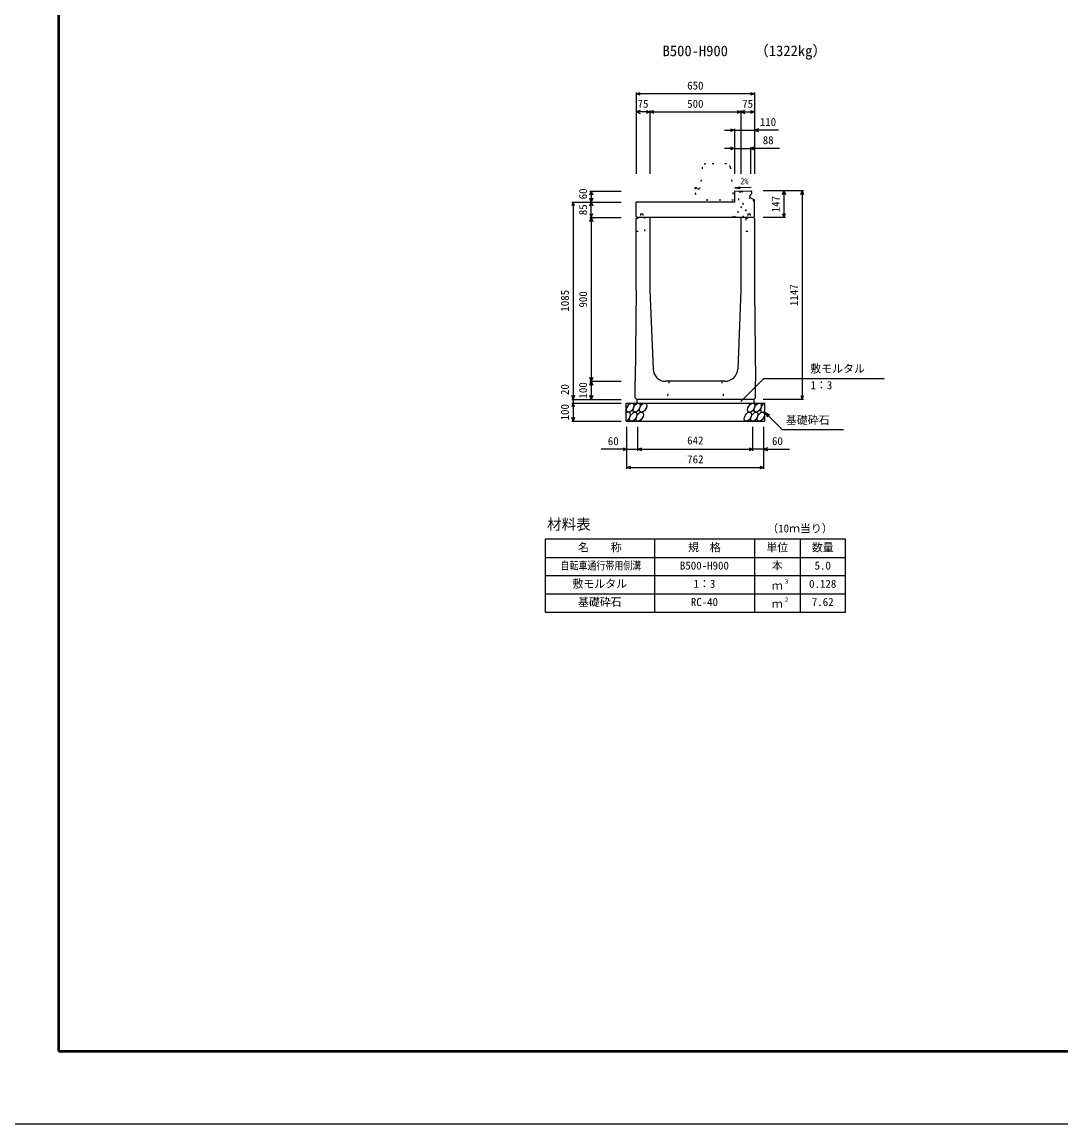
# Model space of a CAD drawing. Units: millimetres, scale not verified. Extents: x -12600 to 12600, y -5940 to 5940.
# Drawn here: x -4000 to 1709, y -5940 to 116 of the extents above; entities that cross this region are included whole.
import ezdxf
from ezdxf.enums import TextEntityAlignment as Align

# ---------------------------------------------------------------- set-up
doc = ezdxf.new("R2010")
doc.units = ezdxf.units.MM
doc.header["$LTSCALE"] = 40
doc.linetypes.add('DOTTED', pattern=[1.75, 0.25, -1.5])
for name, color, linetype, lineweight in [('0-0_DIM', 7, 'Continuous', 25), ('0-1_Defpoints', 5, 'Continuous', 25), ('0-2_HATCH', 6, 'Continuous', 25), ('0-3_HYO', 3, 'Continuous', 25), ('0-4_HYO2', 4, 'Continuous', 25), ('0-5_OUTLINE', 3, 'Continuous', 25), ('0-6_OUTLINE2', 4, 'DOTTED', 25), ('0-7_TXT', 7, 'Continuous', 25), ('0-8_WAKU', 3, 'Continuous', 25)]:
    doc.layers.add(name, color=color, linetype=linetype, lineweight=lineweight)
doc.styles.add('ＭＳ ゴシック', font='')
doc.styles.get('ＭＳ ゴシック').set_extended_font_data('MS Gothic')

msp = doc.modelspace()

# ---------------------------------------------------------------- linework, layer by layer
at = {"layer": '0-0_DIM'}
for p, q in [((-625, -271.04), (-625, -718.54)), ((25, -278.54), (-625, -278.54)), ((25, -271.04), (25, -718.54)), ((-550, -378.54), (-625, -378.54)), ((-550, -371.04), (-550, -718.54)), ((-550, -378.54), (-50, -378.54)), ((-50, -371.04), (-50, -718.54)), ((-50, -378.54), (25, -378.54)), ((-140, -478.54), (-85, -478.54)), ((-85, -471.04), (-85, -718.54)), ((-85, -478.54), (25, -478.54)), ((156.52, -478.54), (25, -478.54)), ((-85, -578.54), (-140, -578.54)), ((-85, -578.54), (3, -578.54)), ((3, -571.04), (3, -718.54)), ((161.78, -578.54), (3, -578.54)), ((-879.5, -813.54), (-707, -813.54)), ((-872, -813.54), (-872, -873.54)), ((294.5, -811.54), (72, -811.54)), ((187, -811.54), (187, -958.54)), ((287, -811.54), (287, -1958.54)), ((-979.5, -873.54), (-707, -873.54)), ((-972, -873.54), (-972, -1958.54)), ((-872, -958.54), (-872, -873.54)), ((-879.5, -958.54), (-707, -958.54)), ((-872, -958.54), (-872, -1858.54)), ((194.5, -958.54), (72, -958.54)), ((-879.5, -1858.54), (-707, -1858.54)), ((-872, -1858.54), (-872, -1958.54)), ((-50.23, -1969.35), (76, -1843.11)), ((76, -1843.11), (737.46, -1843.11)), ((-979.5, -1958.54), (-707, -1958.54)), ((-979.5, -1978.54), (-707, -1978.54)), ((-972, -1958.54), (-972, -1978.54)), ((-972, -1978.54), (-972, -2078.54)), ((294.5, -1958.54), (72, -1958.54)), ((81, -2028.54), (176.76, -2124.29)), ((81, -2028.54), (106.98, -2043.54)), ((81, -2028.54), (96, -2054.52)), ((-979.5, -2078.54), (-707, -2078.54)), ((-676, -2339.9), (-676, -2108.54)), ((-616, -2239.9), (-616, -2108.54)), ((16, -2239.9), (16, -2108.54)), ((76, -2339.9), (76, -2108.54)), ((176.76, -2124.29), (514.31, -2124.29)), ((-676, -2232.4), (-817.79, -2232.4)), ((-676, -2232.4), (-616, -2232.4)), ((-616, -2232.4), (16, -2232.4)), ((76, -2232.4), (16, -2232.4)), ((76, -2232.4), (217.79, -2232.4)), ((-676, -2332.4), (76, -2332.4))]:
    msp.add_line(p, q, dxfattribs=at)
for points in [[(-603.86, -286.23), (-625, -278.54), (-603.86, -270.84)], [(3.86, -270.84), (25, -278.54), (3.86, -286.23)], [(-603.86, -370.84), (-625, -378.54), (-603.86, -386.23)], [(-571.14, -370.84), (-550, -378.54), (-571.14, -386.23)], [(-528.86, -386.23), (-550, -378.54), (-528.86, -370.84)], [(-71.14, -370.84), (-50, -378.54), (-71.14, -386.23)], [(-28.86, -370.84), (-50, -378.54), (-28.86, -386.23)], [(3.86, -370.84), (25, -378.54), (3.86, -386.23)], [(-106.14, -470.84), (-85, -478.54), (-106.14, -486.23)], [(46.14, -470.84), (25, -478.54), (46.14, -486.23)], [(-106.14, -570.84), (-85, -578.54), (-106.14, -586.23)], [(24.14, -570.84), (3, -578.54), (24.14, -586.23)], [(-879.7, -834.68), (-872, -813.54), (-864.3, -834.68)], [(179.3, -832.68), (187, -811.54), (194.7, -832.68)], [(279.3, -832.68), (287, -811.54), (294.7, -832.68)], [(-964.3, -894.68), (-972, -873.54), (-979.7, -894.68)], [(-864.3, -852.39), (-872, -873.54), (-879.7, -852.39)], [(-879.7, -894.68), (-872, -873.54), (-864.3, -894.68)], [(-879.7, -937.39), (-872, -958.54), (-864.3, -937.39)], [(-879.7, -979.68), (-872, -958.54), (-864.3, -979.68)], [(179.3, -937.39), (187, -958.54), (194.7, -937.39)], [(-864.3, -1837.39), (-872, -1858.54), (-879.7, -1837.39)], [(-879.7, -1879.68), (-872, -1858.54), (-864.3, -1879.68)], [(-964.3, -1937.39), (-972, -1958.54), (-979.7, -1937.39)], [(-864.3, -1937.39), (-872, -1958.54), (-879.7, -1937.39)], [(279.3, -1937.39), (287, -1958.54), (294.7, -1937.39)], [(-964.3, -1999.68), (-972, -1978.54), (-979.7, -1999.68)], [(-964.3, -2057.39), (-972, -2078.54), (-979.7, -2057.39)], [(-697.14, -2224.71), (-676, -2232.4), (-697.14, -2240.1)], [(-594.86, -2240.1), (-616, -2232.4), (-594.86, -2224.71)], [(-5.14, -2224.71), (16, -2232.4), (-5.14, -2240.1)], [(97.14, -2224.71), (76, -2232.4), (97.14, -2240.1)], [(-654.86, -2340.1), (-676, -2332.4), (-654.86, -2324.71)], [(54.86, -2324.71), (76, -2332.4), (54.86, -2340.1)]]:
    msp.add_lwpolyline(points, dxfattribs=at)
at = {"layer": '0-1_Defpoints'}
msp.add_lwpolyline([(-4200, -5940), (12600, -5940), (12600, 5940), (-4200, 5940)], close=True, dxfattribs=at)
at = {"layer": '0-2_HATCH'}
for centre in [(-658.11, -2003.54), (-622.63, -2003.54), (-587.16, -2003.54), (7.05, -2003.54), (42.52, -2003.54), (-641.23, -2053.54), (-605.75, -2053.54), (-11.55, -2053.54), (23.93, -2053.54), (59.41, -2053.54)]:
    msp.add_ellipse(centre, major_axis=(14.54, 23.54), ratio=0.5792, dxfattribs=at)
for centre, start_param, end_param in [((78, -2003.54), 0.6666252, 4.1103269), ((-676.7, -2053.54), 3.7419964, 7.318141)]:
    msp.add_ellipse(centre, major_axis=(14.54, 23.54), ratio=0.5792, start_param=start_param, end_param=end_param, dxfattribs=at)
at = {"layer": '0-3_HYO'}
for p, q in [((-525, -2726.64), (-525, -3126.64)), ((25, -2726.64), (25, -3126.64)), ((275, -2726.64), (275, -3126.64)), ((-1125, -2826.64), (525, -2826.64))]:
    msp.add_line(p, q, dxfattribs=at)
msp.add_lwpolyline([(-1125, -3126.64), (525, -3126.64), (525, -2726.64), (-1125, -2726.64)], close=True, dxfattribs=at)
at = {"layer": '0-4_HYO2'}
for p, q in [((-1125, -2926.64), (525, -2926.64)), ((-1125, -3026.64), (525, -3026.64))]:
    msp.add_line(p, q, dxfattribs=at)
at = {"layer": '0-5_OUTLINE', "linetype": 'DOTTED'}
for p, q in [((-128.1, -663.54), (-241.9, -663.54)), ((-261.8, -681.59), (-273, -793.54)), ((-108.2, -681.55), (-90, -863.54)), ((-303, -793.54), (-303, -823.54)), ((-303, -793.54), (-295, -793.54)), ((-303, -823.54), (-280, -863.54)), ((-90, -863.54), (-280, -863.54))]:
    msp.add_line(p, q, dxfattribs=at)
at = {"layer": '0-5_OUTLINE'}
for p, q in [((-85, -813.54), (4, -811.84)), ((-85, -813.54), (-85, -873.54)), ((0, -838.44), (9, -828.44)), ((0, -838.44), (0, -848.44)), ((4, -811.84), (9, -816.75)), ((9, -816.75), (9, -828.44)), ((-625, -952.54), (-625, -873.54)), ((-85, -873.54), (-625, -873.54)), ((0, -848.44), (25, -861.44)), ((25, -952.54), (25, -861.44)), ((-625, -952.54), (-619, -958.54)), ((19, -958.54), (-619, -958.54)), ((-550, -958.54), (-550, -1358.54)), ((-50, -958.54), (-50, -1358.54)), ((19, -958.54), (25, -952.54)), ((19, -958.54), (25, -964.54)), ((25, -964.54), (25, -1358.54)), ((-625, -1358.54), (-630, -1858.54)), ((-550, -1358.54), (-532.69, -1791.33)), ((-50, -1358.54), (-67.31, -1791.33)), ((25, -1358.54), (30, -1858.54)), ((-630, -1949.54), (-630, -1858.54)), ((-137.26, -1858.54), (-462.74, -1858.54)), ((30, -1949.54), (30, -1858.54)), ((-681, -1978.54), (81, -1978.54)), ((-681, -2078.54), (-681, -1978.54)), ((-630, -1949.54), (-621, -1958.54)), ((21, -1958.54), (-621, -1958.54)), ((-621, -1958.54), (-621, -1978.54)), ((21, -1958.54), (30, -1949.54)), ((21, -1958.54), (21, -1978.54)), ((81, -2078.54), (81, -1978.54)), ((-681, -2078.54), (81, -2078.54))]:
    msp.add_line(p, q, dxfattribs=at)
at = {"layer": '0-5_OUTLINE', "linetype": 'DOTTED'}
msp.add_lwpolyline([(-295, -793.54), (-285, -803.54), (-275, -793.54), (-273, -793.54)], dxfattribs=at)
at = {"layer": '0-5_OUTLINE'}
msp.add_lwpolyline([(-625, -1358.54), (-625, -964.54), (-619, -958.54)], dxfattribs=at)
at = {"layer": '0-5_OUTLINE', "linetype": 'DOTTED'}
for centre, start, end in [((-241.9, -683.54), 90, 174.40835), ((-128.1, -683.54), 4.08463, 90)]:
    msp.add_arc(centre, 20, start, end, dxfattribs=at)
at = {"layer": '0-5_OUTLINE'}
for centre, start, end in [((-462.74, -1788.54), 182.29061, 270.36797), ((-137.26, -1788.54), 270, 357.70939)]:
    msp.add_arc(centre, 70, start, end, dxfattribs=at)
at = {"layer": '0-6_OUTLINE2'}
for p, q in [((-64.35, -933.54), (-59, -817.37)), ((-59, -817.37), (-61.47, -813.09)), ((-34.5, -958.54), (-41, -817.37)), ((-97.09, -958.54), (0.3, -848.6)), ((22.34, -860.06), (-54.07, -958.54)), ((-623.5, -963.04), (-578, -963.04)), ((-601, -938.04), (-589, -938.04)), ((-601, -938.04), (-601, -963.04)), ((-589, -938.04), (-589, -963.04)), ((-578, -1033.54), (-578, -963.04)), ((-85.5, -958.54), (-64.35, -933.54)), ((-22, -963.04), (23.5, -963.04)), ((-22, -963.04), (-22, -1033.54)), ((-11, -938.04), (1, -938.04)), ((-11, -938.04), (-11, -963.04)), ((1, -938.04), (1, -963.04)), ((-625, -1033.54), (-578, -1033.54)), ((-22, -1033.54), (25, -1033.54)), ((-445, -1858.54), (-455, -1958.54)), ((-155, -1858.54), (-145, -1958.54))]:
    msp.add_line(p, q, dxfattribs=at)
msp.add_lwpolyline([(-59, -817.37), (-41, -817.37), (-38.27, -812.65)], dxfattribs=at)
at = {"layer": '0-7_TXT'}
msp.add_line((-82.94, -795.03), (-53.3, -799.67), dxfattribs=at)
msp.add_lwpolyline([(7.48, -793.3), (-82.94, -795.03), (-53.5, -789.26)], dxfattribs=at)
at = {"layer": '0-8_WAKU', "lineweight": 50}
msp.add_lwpolyline([(-3800, -5540), (12200, -5540), (12200, 5540), (-3800, 5540)], close=True, dxfattribs=at)

# ---------------------------------------------------------------- texts
at = {"layer": '0-0_DIM', "style": 'ＭＳ ゴシック'}
for s, p in [('650', (-345, -268.54)), ('75', (-617.5, -368.54)), ('500', (-345, -368.54)), ('75', (-42.5, -368.54)), ('110', (54.02, -468.54)), ('88', (70.19, -568.54)), ('敷モルタル', (331.6, -1824.38)), ('1：3', (332.6, -1915.07)), ('基礎砕石', (197.32, -2107.12)), ('60', (-781, -2222.4)), ('642', (-345, -2218.54)), ('60', (121, -2222.4)), ('762', (-345, -2322.4))]:
    msp.add_text(s, height=43.99, dxfattribs=at).set_placement(p, align=Align.BOTTOM_LEFT)
for s, p in [('60', (-882, -858.54)), ('147', (177, -930.04)), ('85', (-882, -946.04)), ('1147', (277, -1445.04)), ('1085', (-982, -1476.04)), ('900', (-882, -1453.54)), ('100', (-882, -1953.54)), ('20', (-982, -1934.22)), ('100', (-982, -2073.54))]:
    msp.add_text(s, height=43.99, rotation=90, dxfattribs=at).set_placement(p, align=Align.BOTTOM_LEFT)
at = {"layer": '0-7_TXT', "style": 'ＭＳ ゴシック'}
for s, height, p in [('B500-H900', 58.65, (-480, -89.56)), ('（1322kg）', 58.65, (23.7, -89.16)), ('2%', 32.99, (-53.37, -785.69)), ('材料表', 58.65, (-1115, -2691.64)), ('（10ｍ当り）', 43.99, (95, -2702.64)), ('名\u3000\u3000称', 43.99, (-945, -2806.64)), ('規\u3000格', 43.99, (-340, -2806.64)), ('単位', 43.99, (90, -2806.64)), ('数量', 43.99, (340, -2806.64)), ('本', 43.99, (120, -2906.64)), ('B500-H900', 43.99, (-385, -2906.64)), ('5.0', 43.99, (355, -2906.64)), ('敷モルタル', 43.99, (-975, -3006.64)), ('1：3', 43.99, (-310, -3006.64)), ('３', 21.99, (185.54, -2976.27)), ('0.128', 43.99, (325, -3006.64)), ('ｍ', 43.99, (120, -3016.64)), ('基礎砕石', 43.99, (-945, -3106.64)), ('RC-40', 43.99, (-325, -3106.64)), ('ｍ', 43.99, (120, -3116.64)), ('２', 21.99, (185.54, -3076.27)), ('7.62', 43.99, (340, -3106.64))]:
    msp.add_text(s, height=height, dxfattribs=at).set_placement(p, align=Align.BOTTOM_LEFT)
at = {"layer": '0-7_TXT', "style": 'ＭＳ ゴシック', "width": 0.8}
msp.add_text('自転車通行帯用側溝', height=43.99, dxfattribs=at).set_placement((-1041, -2906.64), align=Align.BOTTOM_LEFT)

doc.saveas('drawing.dxf')
